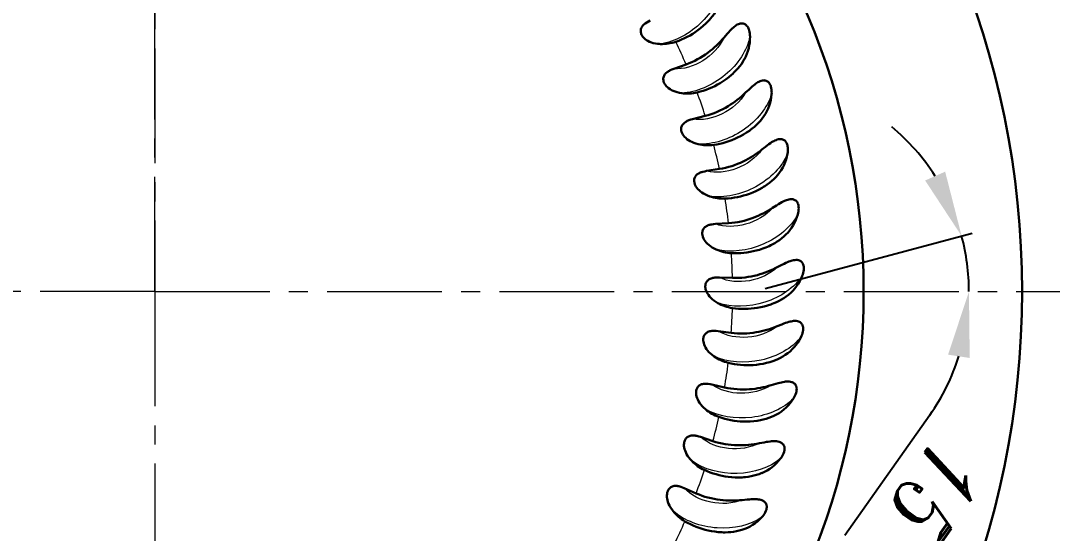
# Model space of a CAD drawing. Extents: x 89 to 633, y -13 to 440.
# Drawn here: x 227.67 to 274.83, y 191.13 to 214.59 of the extents above; entities that cross this region are included whole.
import ezdxf

# ---------------------------------------------------------------- set-up
doc = ezdxf.new("R2010")
doc.units = 0
doc.header["$LTSCALE"] = 7
doc.header["$MEASUREMENT"] = 0
doc.linetypes.add('CENTER2', pattern=[1.125, 0.75, -0.125, 0.125, -0.125])
doc.layers.get('0').update_dxf_attribs({"linetype": 'CONTINUOUS', "lineweight": 15})
for name, color, linetype, lineweight in [('1', 1, 'CENTER2', 15), ('3', 3, 'CONTINUOUS', 30), ('8', 252, 'CONTINUOUS', 15)]:
    doc.layers.add(name, color=color, linetype=linetype, lineweight=lineweight)
doc.styles.add('ITALICT', font='ITALICT.shx', dxfattribs={"width": 0.8, "height": 3})
doc.dimstyles.get("Standard").update_dxf_attribs({"dimtxt": 3, "dimasz": 3, "dimexe": 0.5, "dimexo": 0.5, "dimgap": 0.8, "dimtad": 1, "dimdsep": 46, "dimtxsty": 'ITALICT', "dimcen": 0.09, "dimazin": 2, "dimtfac": 1, "dimtmove": 0, "dimatfit": 3, "dimfxl": 1, "dimtolj": 1, "dimtzin": 0, "dimarcsym": 0})
doc.dimstyles.new('Standard$2', dxfattribs={"dimtxt": 3, "dimasz": 3, "dimexe": 0.5, "dimexo": 0.5, "dimgap": 0.8, "dimtad": 1, "dimdsep": 46, "dimtxsty": 'ITALICT', "dimcen": 0.09, "dimazin": 2, "dimtfac": 1, "dimtmove": 0, "dimatfit": 3, "dimfxl": 1, "dimtolj": 1, "dimtzin": 0, "dimarcsym": 0})

# ---------------------------------------------------------------- blocks, each defined once
blk = doc.blocks.new('*D10')
at = {"color": 0, "lineweight": -2, "transparency": 16777216}
for p, q in [((235.303, 227.34), (314.622, 227.34)), ((314.122, 180.076), (314.122, 224.34)), ((235.766, 177.076), (314.622, 177.076))]:
    blk.add_line(p, q, dxfattribs=at)
at = {"color": 0, "transparency": 16777216}
for points in [[(314.622, 224.34), (313.622, 224.34), (314.122, 227.34)], [(313.622, 180.076), (314.622, 180.076), (314.122, 177.076)]]:
    blk.add_solid(points, dxfattribs=at)
at = {"color": 0, "transparency": 16777216, "insert": (311.822, 203.447), "char_height": 3, "attachment_point": 5, "rotation": 90, "style": 'ITALICT'}
blk.add_mtext('\\A1;50.3', dxfattribs=at)
blk = doc.blocks.new('*D45')
at = {"color": 0, "lineweight": -2, "transparency": 16777216}
for p, q in [((234.307, 278.197), (340.204, 278.197)), ((339.704, 275.197), (339.704, 129.197)), ((234.307, 126.197), (340.204, 126.197))]:
    blk.add_line(p, q, dxfattribs=at)
at = {"color": 0, "transparency": 16777216}
for points in [[(339.204, 275.197), (340.204, 275.197), (339.704, 278.197)], [(339.204, 129.197), (340.204, 129.197), (339.704, 126.197)]]:
    blk.add_solid(points, dxfattribs=at)
at = {"color": 0, "transparency": 16777216, "insert": (337.404, 202.197), "char_height": 3, "attachment_point": 5, "rotation": 90, "style": 'ITALICT'}
blk.add_mtext('\\A1;152', dxfattribs=at)
blk = doc.blocks.new('*D48')
at = {"color": 0, "lineweight": -2, "transparency": 16777216}
blk.add_line((306.788, 183.85), (291.997, 187.568), dxfattribs=at)
at = {"color": 0, "transparency": 16777216}
blk.add_solid([(292.119, 188.053), (291.875, 187.084), (289.087, 188.3)], dxfattribs=at)
at = {"color": 0, "transparency": 16777216, "insert": (303.026, 187.167), "char_height": 3, "attachment_point": 5, "rotation": 345.8882, "style": 'ITALICT'}
blk.add_mtext('\\A1;R57', dxfattribs=at)
blk = doc.blocks.new('*D49')
at = {"color": 0, "lineweight": -2, "transparency": 16777216}
blk.add_line((309.376, 149.346), (290.556, 162.509), dxfattribs=at)
blk.add_arc((233.807, 202.197), 66.25, 321.48913, 325.46446, dxfattribs=at)
at = {"color": 0, "transparency": 16777216}
blk.add_solid([(290.842, 162.919), (290.269, 162.099), (288.098, 164.228)], dxfattribs=at)
at = {"color": 0, "transparency": 16777216, "insert": (304.56, 155.521), "char_height": 3, "attachment_point": 5, "rotation": 325.032, "style": 'ITALICT'}
blk.add_mtext('\\A1;R66.25', dxfattribs=at)
blk = doc.blocks.new('*D51')
at = {"color": 0, "lineweight": -2, "transparency": 16777216}
for p, q in [((173.432, 224.172), (156.954, 230.17)), ((170.807, 202.197), (152.021, 202.197))]:
    blk.add_line(p, q, dxfattribs=at)
blk.add_arc((233.807, 202.197), 81.286, 162.11471, 177.88529, dxfattribs=at)
at = {"color": 0, "transparency": 16777216}
for points in [[(155.977, 227.324), (156.922, 226.999), (157.423, 229.999)], [(153.077, 205.188), (152.077, 205.206), (152.521, 202.197)]]:
    blk.add_solid(points, dxfattribs=at)
at = {"color": 0, "transparency": 16777216, "insert": (151.491, 216.712), "char_height": 3, "attachment_point": 5, "rotation": 80, "style": 'ITALICT'}
blk.add_mtext('\\A1;20°', dxfattribs=at)
blk = doc.blocks.new('*D52')
at = {"color": 0, "lineweight": -2, "transparency": 16777216}
for p, q in [((181.658, 254.346), (170.053, 265.951)), ((170.807, 202.197), (143.645, 202.197))]:
    blk.add_line(p, q, dxfattribs=at)
blk.add_arc((233.807, 202.197), 89.662, 136.91715, 178.08285, dxfattribs=at)
at = {"color": 0, "transparency": 16777216}
for points in [[(167.962, 263.789), (168.681, 263.094), (170.407, 265.598)], [(144.696, 205.189), (143.696, 205.205), (144.145, 202.197)]]:
    blk.add_solid(points, dxfattribs=at)
at = {"color": 0, "transparency": 16777216, "insert": (148.846, 237.39), "char_height": 3, "attachment_point": 5, "rotation": 67.5, "style": 'ITALICT'}
blk.add_mtext('\\A1;45°', dxfattribs=at)
blk = doc.blocks.new('*D91')
at = {"color": 0, "lineweight": -2, "transparency": 16777216}
for p, q in [((261.706, 202.328), (271.17, 204.864)), ((269.227, 196.546), (265.34, 191.037))]:
    blk.add_line(p, q, dxfattribs=at)
for start, end in [(32.6053, 50.2106), (0, 15), (324.7894, 342.3947)]:
    blk.add_arc((261.219, 202.197), 9.802, start, end, dxfattribs=at)
at = {"color": 0, "transparency": 16777216}
for points in [[(269.019, 207.277), (269.934, 207.681), (270.687, 204.734)], [(271.056, 199.156), (270.068, 199.309), (271.021, 202.197)]]:
    blk.add_solid(points, dxfattribs=at)
at = {"color": 0, "transparency": 16777216, "insert": (269.163, 192.465), "char_height": 3, "attachment_point": 5, "rotation": 234.7894, "style": 'ITALICT'}
blk.add_mtext('\\A1;15%%d', dxfattribs=at)

msp = doc.modelspace()

# ---------------------------------------------------------------- linework, layer by layer
at = {"layer": '1'}
for p, q in [((233.807, 202.197), (233.807, 278.197)), ((233.807, 268.447), (233.807, 202.197)), ((233.807, 202.197), (171.307, 202.197)), ((233.807, 202.197), (296.307, 202.197)), ((233.807, 202.197), (233.807, 126.197))]:
    msp.add_line(p, q, dxfattribs=at)
at = {"layer": '3'}
for radius in [44.5, 39.641, 32.4]:
    msp.add_circle((233.807, 202.197), radius, dxfattribs=at)
at = {"layer": '8', "lineweight": 30, "ltscale": 0.015024}
for p, q in [((258.09, 212.588), (257.525, 212.384)), ((258.968, 210.233), (258.386, 210.084)), ((259.618, 207.805), (259.024, 207.712)), ((260.034, 205.326), (259.434, 205.29)), ((260.213, 202.819), (259.612, 202.84)), ((260.152, 200.306), (259.556, 200.384)), ((259.853, 197.81), (259.267, 197.945)), ((259.318, 195.354), (258.748, 195.544)), ((258.552, 192.96), (258.003, 193.203))]:
    msp.add_line(p, q, dxfattribs=at)
at = {"layer": '8'}
msp.add_line((266.182, 203.49), (266.187, 203.491), dxfattribs=at)
at = {"layer": '8', "lineweight": 30}
for points in [[(259.621, 215.337), (259.567, 215.22), (259.506, 215.107), (259.439, 214.996), (259.367, 214.889), (259.289, 214.784), (259.207, 214.683), (259.155, 214.624), (259.102, 214.567), (258.991, 214.455), (258.875, 214.349), (258.754, 214.247), (258.629, 214.151)], [(256.16, 214.409), (256.12, 214.367), (256.088, 214.326), (256.063, 214.286), (256.042, 214.241), (256.028, 214.199), (256.021, 214.158), (256.018, 214.13), (256.018, 214.103), (256.02, 214.075), (256.024, 214.047), (256.03, 214.02), (256.038, 213.994), (256.058, 213.945), (256.084, 213.898), (256.115, 213.855), (256.138, 213.827), (256.163, 213.8), (256.19, 213.774), (256.219, 213.749), (256.28, 213.704), (256.348, 213.663), (256.423, 213.627), (256.504, 213.595), (256.593, 213.567), (256.689, 213.546), (256.793, 213.53), (256.855, 213.524), (256.92, 213.521)], [(261.013, 213.864), (261.01, 213.934), (261.003, 214.003), (260.992, 214.072), (260.975, 214.141), (260.952, 214.207), (260.938, 214.239), (260.923, 214.27), (260.893, 214.317), (260.859, 214.36), (260.84, 214.38), (260.819, 214.398), (260.799, 214.413), (260.778, 214.427), (260.742, 214.444), (260.705, 214.456), (260.668, 214.463), (260.63, 214.465), (260.592, 214.463), (260.564, 214.458), (260.536, 214.451), (260.482, 214.433), (260.43, 214.408), (260.379, 214.379), (260.331, 214.345), (260.291, 214.315), (260.252, 214.283), (260.201, 214.236), (260.151, 214.188), (260.094, 214.129), (260.039, 214.069), (259.967, 213.987), (259.825, 213.822)], [(260.753, 212.824), (260.688, 212.713), (260.617, 212.605), (260.54, 212.502), (260.457, 212.402), (260.37, 212.305), (260.278, 212.213), (260.221, 212.159), (260.163, 212.106), (260.042, 212.006), (259.916, 211.911), (259.787, 211.821), (259.653, 211.738)], [(257.525, 212.384), (257.445, 212.353), (257.367, 212.318), (257.329, 212.299), (257.292, 212.278), (257.258, 212.256), (257.225, 212.233), (257.187, 212.201), (257.154, 212.169), (257.126, 212.137), (257.104, 212.105), (257.083, 212.067), (257.068, 212.03), (257.057, 211.994), (257.05, 211.952), (257.048, 211.912), (257.051, 211.874), (257.055, 211.846), (257.061, 211.819), (257.078, 211.766), (257.091, 211.736), (257.106, 211.708), (257.124, 211.678), (257.144, 211.65), (257.187, 211.596), (257.237, 211.546), (257.294, 211.499), (257.358, 211.455), (257.428, 211.414), (257.505, 211.376), (257.59, 211.343), (257.682, 211.314), (257.783, 211.29), (257.891, 211.273)], [(261.999, 211.225), (262.003, 211.295), (262.002, 211.365), (261.997, 211.434), (261.987, 211.504), (261.971, 211.572), (261.96, 211.605), (261.947, 211.637), (261.923, 211.688), (261.893, 211.734), (261.876, 211.755), (261.857, 211.775), (261.838, 211.792), (261.818, 211.808), (261.784, 211.828), (261.749, 211.844), (261.712, 211.854), (261.674, 211.86), (261.637, 211.861), (261.608, 211.859), (261.58, 211.855), (261.524, 211.842), (261.47, 211.822), (261.417, 211.798), (261.365, 211.769), (261.323, 211.743), (261.281, 211.714), (261.226, 211.673), (261.172, 211.63), (261.11, 211.577), (261.049, 211.522), (260.969, 211.447), (260.812, 211.296)], [(258.386, 210.084), (258.304, 210.061), (258.222, 210.033), (258.183, 210.017), (258.144, 210), (258.108, 209.981), (258.073, 209.961), (258.032, 209.933), (257.996, 209.905), (257.966, 209.875), (257.94, 209.846), (257.916, 209.81), (257.897, 209.774), (257.883, 209.739), (257.872, 209.699), (257.866, 209.659), (257.865, 209.621), (257.867, 209.592), (257.87, 209.565), (257.883, 209.51), (257.893, 209.48), (257.905, 209.45), (257.92, 209.419), (257.936, 209.389), (257.975, 209.331), (258.02, 209.277), (258.072, 209.224), (258.131, 209.174), (258.197, 209.127), (258.271, 209.082), (258.352, 209.041), (258.441, 209.003), (258.539, 208.97), (258.645, 208.942)], [(261.641, 210.214), (261.566, 210.11), (261.485, 210.01), (261.398, 209.914), (261.307, 209.822), (261.211, 209.734), (261.111, 209.651), (261.049, 209.603), (260.986, 209.556), (260.856, 209.468), (260.722, 209.385), (260.584, 209.308), (260.443, 209.238)], [(262.729, 208.504), (262.74, 208.573), (262.746, 208.643), (262.748, 208.713), (262.744, 208.783), (262.734, 208.853), (262.727, 208.887), (262.717, 208.92), (262.698, 208.972), (262.672, 209.021), (262.657, 209.044), (262.64, 209.066), (262.623, 209.085), (262.605, 209.102), (262.573, 209.125), (262.539, 209.144), (262.503, 209.158), (262.467, 209.167), (262.429, 209.172), (262.401, 209.173), (262.372, 209.172), (262.316, 209.163), (262.26, 209.149), (262.205, 209.13), (262.15, 209.106), (262.106, 209.084), (262.062, 209.06), (262.002, 209.024), (261.944, 208.986), (261.877, 208.939), (261.812, 208.89), (261.725, 208.824), (261.555, 208.688)], [(259.024, 207.712), (258.94, 207.696), (258.857, 207.677), (258.816, 207.665), (258.776, 207.651), (258.738, 207.636), (258.701, 207.619), (258.657, 207.596), (258.619, 207.57), (258.586, 207.544), (258.558, 207.517), (258.53, 207.484), (258.508, 207.45), (258.491, 207.417), (258.476, 207.377), (258.467, 207.338), (258.462, 207.3), (258.461, 207.272), (258.462, 207.244), (258.469, 207.189), (258.476, 207.158), (258.485, 207.127), (258.497, 207.094), (258.511, 207.062), (258.543, 207.002), (258.583, 206.943), (258.63, 206.886), (258.684, 206.83), (258.745, 206.777), (258.814, 206.726), (258.891, 206.677), (258.976, 206.631), (259.07, 206.589), (259.174, 206.551)], [(262.277, 207.532), (262.192, 207.436), (262.102, 207.344), (262.007, 207.256), (261.907, 207.174), (261.803, 207.095), (261.696, 207.022), (261.629, 206.98), (261.562, 206.939), (261.424, 206.864), (261.283, 206.794), (261.139, 206.731), (260.992, 206.674)], [(263.198, 205.726), (263.215, 205.794), (263.228, 205.863), (263.236, 205.933), (263.239, 206.003), (263.236, 206.073), (263.232, 206.107), (263.225, 206.141), (263.211, 206.195), (263.19, 206.246), (263.177, 206.271), (263.163, 206.294), (263.147, 206.314), (263.131, 206.333), (263.101, 206.36), (263.069, 206.382), (263.035, 206.399), (262.999, 206.411), (262.963, 206.42), (262.934, 206.423), (262.906, 206.425), (262.849, 206.422), (262.792, 206.413), (262.735, 206.399), (262.679, 206.381), (262.632, 206.363), (262.586, 206.343), (262.524, 206.313), (262.462, 206.28), (262.391, 206.24), (262.321, 206.198), (262.229, 206.14), (262.046, 206.021)], [(259.434, 205.29), (259.349, 205.283), (259.264, 205.271), (259.222, 205.263), (259.181, 205.253), (259.142, 205.242), (259.104, 205.229), (259.058, 205.209), (259.018, 205.188), (258.982, 205.164), (258.952, 205.14), (258.921, 205.11), (258.895, 205.078), (258.875, 205.047), (258.857, 205.009), (258.844, 204.971), (258.835, 204.933), (258.831, 204.905), (258.83, 204.878), (258.832, 204.822), (258.836, 204.79), (258.842, 204.759), (258.851, 204.725), (258.861, 204.692), (258.888, 204.629), (258.922, 204.566), (258.963, 204.505), (259.012, 204.445), (259.068, 204.386), (259.132, 204.328), (259.203, 204.272), (259.284, 204.218), (259.373, 204.167), (259.473, 204.12)], [(262.656, 204.802), (262.562, 204.714), (262.463, 204.631), (262.36, 204.553), (262.253, 204.48), (262.142, 204.412), (262.028, 204.349), (261.958, 204.314), (261.887, 204.28), (261.743, 204.217), (261.595, 204.162), (261.446, 204.112), (261.294, 204.07)], [(263.4, 202.917), (263.424, 202.983), (263.443, 203.05), (263.458, 203.118), (263.468, 203.188), (263.471, 203.258), (263.47, 203.293), (263.467, 203.327), (263.458, 203.382), (263.442, 203.435), (263.432, 203.46), (263.419, 203.485), (263.406, 203.507), (263.391, 203.527), (263.364, 203.556), (263.335, 203.581), (263.302, 203.602), (263.268, 203.618), (263.232, 203.629), (263.204, 203.635), (263.176, 203.64), (263.119, 203.642), (263.061, 203.639), (263.003, 203.63), (262.946, 203.618), (262.898, 203.604), (262.85, 203.589), (262.785, 203.565), (262.721, 203.538), (262.646, 203.505), (262.572, 203.469), (262.475, 203.42), (262.282, 203.32)], [(259.612, 202.84), (259.527, 202.841), (259.441, 202.837), (259.398, 202.833), (259.357, 202.827), (259.316, 202.82), (259.277, 202.81), (259.23, 202.795), (259.188, 202.778), (259.15, 202.758), (259.118, 202.737), (259.084, 202.709), (259.056, 202.68), (259.033, 202.651), (259.011, 202.615), (258.994, 202.579), (258.982, 202.542), (258.976, 202.515), (258.971, 202.487), (258.968, 202.431), (258.969, 202.399), (258.972, 202.367), (258.977, 202.333), (258.985, 202.299), (259.006, 202.234), (259.034, 202.168), (259.069, 202.103), (259.111, 202.039), (259.161, 201.975), (259.219, 201.911), (259.286, 201.849), (259.361, 201.788), (259.445, 201.728), (259.539, 201.671)], [(262.773, 202.048), (262.671, 201.969), (262.565, 201.896), (262.455, 201.828), (262.341, 201.766), (262.224, 201.709), (262.105, 201.657), (262.032, 201.628), (261.958, 201.601), (261.808, 201.553), (261.656, 201.511), (261.503, 201.476), (261.347, 201.448)], [(263.335, 200.1), (263.364, 200.164), (263.39, 200.229), (263.411, 200.296), (263.427, 200.364), (263.438, 200.433), (263.44, 200.468), (263.44, 200.503), (263.436, 200.558), (263.426, 200.612), (263.417, 200.639), (263.407, 200.664), (263.396, 200.687), (263.383, 200.709), (263.36, 200.741), (263.332, 200.768), (263.302, 200.792), (263.269, 200.811), (263.235, 200.826), (263.208, 200.835), (263.18, 200.841), (263.123, 200.85), (263.066, 200.852), (263.007, 200.849), (262.949, 200.841), (262.9, 200.833), (262.851, 200.822), (262.784, 200.804), (262.717, 200.784), (262.64, 200.758), (262.563, 200.729), (262.461, 200.69), (262.26, 200.608)], [(259.556, 200.384), (259.472, 200.393), (259.386, 200.398), (259.343, 200.398), (259.301, 200.396), (259.26, 200.392), (259.22, 200.386), (259.172, 200.376), (259.128, 200.363), (259.089, 200.346), (259.054, 200.328), (259.018, 200.304), (258.987, 200.278), (258.962, 200.251), (258.936, 200.217), (258.916, 200.183), (258.901, 200.148), (258.892, 200.121), (258.885, 200.094), (258.876, 200.039), (258.874, 200.007), (258.874, 199.975), (258.876, 199.94), (258.881, 199.906), (258.895, 199.838), (258.917, 199.771), (258.946, 199.703), (258.982, 199.634), (259.025, 199.566), (259.077, 199.497), (259.137, 199.428), (259.206, 199.36), (259.284, 199.293), (259.373, 199.228)], [(262.627, 199.295), (262.518, 199.226), (262.406, 199.164), (262.29, 199.107), (262.171, 199.055), (262.049, 199.01), (261.925, 198.969), (261.85, 198.948), (261.774, 198.928), (261.62, 198.894), (261.465, 198.867), (261.309, 198.847), (261.152, 198.834)], [(259.267, 197.945), (259.184, 197.962), (259.099, 197.974), (259.056, 197.978), (259.014, 197.981), (258.973, 197.981), (258.933, 197.979), (258.884, 197.973), (258.839, 197.964), (258.798, 197.952), (258.762, 197.937), (258.724, 197.916), (258.691, 197.893), (258.663, 197.869), (258.634, 197.838), (258.611, 197.805), (258.592, 197.771), (258.581, 197.746), (258.571, 197.719), (258.557, 197.666), (258.552, 197.634), (258.549, 197.602), (258.548, 197.567), (258.549, 197.533), (258.557, 197.464), (258.572, 197.395), (258.595, 197.324), (258.624, 197.253), (258.661, 197.18), (258.706, 197.107), (258.759, 197.033), (258.821, 196.959), (258.893, 196.885), (258.975, 196.811)], [(263.002, 197.303), (263.037, 197.363), (263.069, 197.426), (263.096, 197.49), (263.119, 197.557), (263.136, 197.625), (263.141, 197.659), (263.145, 197.694), (263.146, 197.749), (263.141, 197.804), (263.135, 197.831), (263.128, 197.858), (263.119, 197.881), (263.108, 197.904), (263.088, 197.938), (263.063, 197.968), (263.035, 197.994), (263.004, 198.016), (262.971, 198.035), (262.945, 198.046), (262.918, 198.055), (262.863, 198.069), (262.805, 198.077), (262.747, 198.079), (262.688, 198.077), (262.638, 198.073), (262.588, 198.067), (262.52, 198.056), (262.452, 198.042), (262.372, 198.023), (262.293, 198.003), (262.188, 197.973), (261.98, 197.911)], [(262.221, 196.569), (262.106, 196.511), (261.988, 196.459), (261.867, 196.413), (261.744, 196.374), (261.618, 196.34), (261.491, 196.311), (261.414, 196.297), (261.336, 196.284), (261.18, 196.265), (261.023, 196.253), (260.866, 196.248), (260.708, 196.25)], [(258.748, 195.544), (258.666, 195.569), (258.583, 195.589), (258.541, 195.597), (258.499, 195.604), (258.458, 195.608), (258.418, 195.61), (258.369, 195.609), (258.323, 195.604), (258.282, 195.595), (258.244, 195.584), (258.204, 195.567), (258.169, 195.548), (258.139, 195.526), (258.108, 195.497), (258.081, 195.467), (258.059, 195.436), (258.045, 195.411), (258.033, 195.386), (258.014, 195.333), (258.006, 195.302), (258.001, 195.271), (257.996, 195.237), (257.994, 195.202), (257.995, 195.133), (258.004, 195.062), (258.019, 194.99), (258.042, 194.916), (258.072, 194.841), (258.109, 194.763), (258.155, 194.685), (258.21, 194.605), (258.274, 194.524), (258.349, 194.443)], [(262.404, 194.55), (262.445, 194.607), (262.483, 194.666), (262.516, 194.727), (262.545, 194.792), (262.568, 194.858), (262.577, 194.891), (262.584, 194.925), (262.591, 194.981), (262.59, 195.035), (262.587, 195.063), (262.582, 195.09), (262.576, 195.115), (262.567, 195.139), (262.55, 195.174), (262.528, 195.206), (262.503, 195.235), (262.475, 195.26), (262.443, 195.281), (262.419, 195.295), (262.393, 195.307), (262.339, 195.326), (262.282, 195.339), (262.224, 195.347), (262.166, 195.351), (262.116, 195.351), (262.065, 195.35), (261.996, 195.345), (261.927, 195.338), (261.846, 195.327), (261.766, 195.314), (261.658, 195.294), (261.445, 195.252)], [(261.557, 193.894), (261.437, 193.847), (261.315, 193.806), (261.19, 193.772), (261.064, 193.744), (260.935, 193.723), (260.806, 193.706), (260.728, 193.7), (260.65, 193.694), (260.492, 193.69), (260.335, 193.693), (260.178, 193.703), (260.021, 193.72)], [(258.003, 193.203), (257.924, 193.236), (257.843, 193.264), (257.801, 193.276), (257.761, 193.286), (257.72, 193.295), (257.681, 193.3), (257.631, 193.304), (257.585, 193.303), (257.543, 193.299), (257.505, 193.291), (257.463, 193.278), (257.427, 193.262), (257.394, 193.243), (257.361, 193.218), (257.332, 193.19), (257.307, 193.161), (257.291, 193.138), (257.276, 193.114), (257.252, 193.064), (257.242, 193.033), (257.233, 193.003), (257.225, 192.969), (257.22, 192.934), (257.214, 192.866), (257.216, 192.795), (257.224, 192.721), (257.24, 192.646), (257.262, 192.567), (257.293, 192.487), (257.331, 192.404), (257.378, 192.32), (257.434, 192.233), (257.501, 192.146)], [(261.548, 191.866), (261.594, 191.919), (261.637, 191.974), (261.676, 192.032), (261.711, 192.093), (261.74, 192.157), (261.752, 192.19), (261.762, 192.223), (261.774, 192.277), (261.779, 192.332), (261.779, 192.36), (261.776, 192.387), (261.772, 192.412), (261.766, 192.437), (261.752, 192.474), (261.734, 192.508), (261.711, 192.539), (261.685, 192.566), (261.656, 192.591), (261.633, 192.607), (261.608, 192.621), (261.556, 192.645), (261.501, 192.663), (261.445, 192.677), (261.386, 192.686), (261.337, 192.692), (261.287, 192.695), (261.217, 192.697), (261.148, 192.696), (261.066, 192.693), (260.985, 192.688), (260.876, 192.678), (260.659, 192.656)], [(260.642, 191.293), (260.518, 191.258), (260.393, 191.229), (260.265, 191.208), (260.137, 191.192), (260.007, 191.182), (259.877, 191.179), (259.798, 191.179), (259.72, 191.181), (259.563, 191.192), (259.406, 191.21), (259.251, 191.235), (259.096, 191.266)]]:
    msp.add_lwpolyline(points, dxfattribs=at)
for centre, radius, start, end in [((256.901, 213.556), 1.13, 113.5514, 130.9863), ((256.389, 217.191), 3.776, 289.0498, 306.3878), ((256.359, 216.765), 4.547, 306.9845, 319.6662), ((258.948, 213.827), 2.066, 330.929, 1.0022), ((256.994, 215.497), 1.977, 267.8432, 288.5007), ((256.788, 216.177), 3.818, 289.9457, 307.1522), ((258.153, 213.232), 1.977, 262.3887, 283.0462), ((257.713, 214.975), 3.774, 283.5866, 300.9346), ((257.641, 214.556), 4.547, 301.53, 314.2117), ((259.94, 211.385), 2.066, 325.4745, 355.5476), ((258.013, 213.929), 3.818, 284.4832, 301.6902), ((259.092, 210.868), 1.977, 256.9341, 277.5916), ((258.819, 212.644), 3.774, 278.1321, 295.48), ((258.708, 212.234), 4.547, 296.0754, 308.7571), ((260.695, 208.859), 2.066, 320.0199, 350.0931), ((259.018, 211.575), 3.818, 279.0366, 296.2431), ((259.699, 210.22), 3.774, 272.6775, 290.0255), ((259.802, 208.426), 1.977, 251.4796, 272.1371), ((259.55, 209.822), 4.547, 290.6209, 303.3026), ((261.206, 206.274), 2.066, 314.5654, 344.6385), ((259.796, 209.136), 3.818, 273.582, 290.7886), ((260.276, 205.926), 1.977, 246.025, 266.6825), ((260.344, 207.724), 3.776, 267.2316, 284.5696), ((260.158, 207.34), 4.547, 285.1663, 297.848), ((260.338, 206.634), 3.818, 268.1275, 285.334), ((261.469, 203.651), 2.066, 309.1109, 339.184), ((260.511, 203.393), 1.977, 240.5705, 261.228), ((260.749, 205.177), 3.776, 261.7771, 279.1151), ((260.527, 204.812), 4.547, 279.7118, 292.3935), ((260.639, 204.092), 3.818, 262.673, 279.8795), ((261.482, 201.015), 2.066, 303.6563, 333.7294), ((260.503, 200.85), 1.977, 235.116, 255.7734), ((260.911, 202.602), 3.776, 256.3225, 273.6605), ((260.698, 201.533), 3.818, 257.2184, 274.4249), ((260.655, 202.26), 4.547, 274.2572, 286.9389), ((261.245, 198.389), 2.066, 298.2018, 328.2749), ((260.255, 198.318), 1.977, 229.6614, 250.3189), ((260.826, 200.022), 3.774, 250.8593, 268.2073), ((260.513, 198.98), 3.818, 251.7639, 268.9704), ((260.539, 199.708), 4.547, 268.8027, 281.4844), ((259.766, 195.822), 1.977, 224.2069, 244.8643), ((260.758, 195.799), 2.066, 292.7472, 322.8203), ((260.497, 197.466), 3.776, 245.4134, 262.7514), ((260.086, 196.456), 3.818, 246.3093, 263.5158), ((260.182, 197.178), 4.547, 263.3481, 276.0298), ((259.042, 193.383), 1.977, 218.7523, 239.4098), ((259.927, 194.95), 3.776, 239.9589, 257.2969), ((260.027, 193.267), 2.068, 287.3068, 317.3514)]:
    msp.add_arc(centre, radius, start, end, dxfattribs=at)
at = {"layer": '8', "lineweight": 13}
for start, end in [(23.1663, 25.6296), (17.7117, 20.175), (12.2572, 14.7205), (6.8026, 9.2659), (1.3481, 3.8114), (355.8935, 358.3569), (350.439, 352.9023), (344.9844, 347.4478), (339.5299, 341.9932), (334.0754, 336.5387)]:
    msp.add_arc((233.807, 202.197), 26.413, start, end, dxfattribs=at)
at = {"layer": '8', "lineweight": 13, "extrusion": (0, 0, -1)}
for centre, major_axis, start_param, end_param in [((257.358, 215.852), (2.05, 1.863), 0.676915, 2.322964), ((258.21, 214.005), (1.577, 1.181), 0.926535, 2.451873), ((258.549, 213.552), (2.217, 1.66), 0.676915, 2.322964), ((259.222, 211.632), (1.682, 1.025), 0.926535, 2.451873), ((259.517, 211.149), (2.365, 1.442), 0.676915, 2.322964), ((260.004, 209.173), (1.772, 0.861), 0.926535, 2.451873), ((260.251, 208.664), (2.492, 1.21), 0.676915, 2.322964), ((260.548, 206.651), (1.846, 0.688), 0.926535, 2.451873), ((260.746, 206.121), (2.595, 0.968), 0.676915, 2.322964), ((260.851, 204.089), (1.903, 0.51), 0.926535, 2.451873), ((260.997, 203.543), (2.676, 0.717), 0.676915, 2.322964), ((260.908, 201.51), (1.943, 0.327), 0.926535, 2.451873), ((261.002, 200.952), (2.732, 0.459), 0.676915, 2.322964), ((260.72, 198.937), (1.965, 0.141), 0.926535, 2.451873), ((260.76, 198.373), (2.763, 0.198), 0.676915, 2.322964), ((260.288, 196.394), (1.969, -0.047), 0.926535, 2.451873), ((260.275, 195.828), (2.769, -0.066), 0.676915, 2.322964), ((259.617, 193.903), (1.956, -0.234), 0.926535, 2.451873), ((259.55, 193.341), (2.75, -0.329), 0.676915, 2.322964)]:
    msp.add_ellipse(centre, major_axis=major_axis, ratio=0.707107, start_param=start_param, end_param=end_param, dxfattribs=at)

# ---------------------------------------------------------------- dimensions: what is measured, and where the dimension line sits
dim = msp.add_aligned_dim(p1=(233.807, 278.197), p2=(233.807, 126.197), distance=105.896, dimstyle='Standard')
dim.commit()
dim.dimension.update_dxf_attribs({"geometry": '*D45', "text_midpoint": (337.404, 202.197)})
for base, line1, line2, dimstyle, picture, middle in [((156.158, 247.028), ((191.911, 244.093), (182.012, 253.993)), ((171.307, 202.197), (296.307, 202.197)), 'Standard', '*D52', (148.846, 237.39)), ((154.712, 220.943), ((171.307, 202.197), (296.307, 202.197)), ((186.588, 219.384), (173.902, 224.001)), 'Standard', '*D51', (151.491, 216.712)), ((270.8718859, 203.8993911), ((233.8074528, 202.1973076), (296.3074528, 202.1973076)), ((261.2188908, 202.1973076), (261.222935, 202.1983913)), 'Standard$2', '*D91', (269.1627071, 192.4649649))]:
    dim = msp.add_angular_dim_2l(base=base, line1=line1, line2=line2, dimstyle=dimstyle)
    dim.commit()
    dim.dimension.update_dxf_attribs({"geometry": picture, "text_midpoint": middle})
dim = msp.add_linear_dim(base=(314.122, 227.34), p1=(235.266, 177.076), p2=(234.803, 227.34), angle=90, dimstyle='Standard', override={"dimdec": 1})
dim.commit()
dim.dimension.update_dxf_attribs({"geometry": '*D10', "text_midpoint": (314.122, 203.447), "dimtype": 160})
for mpoint, picture, middle in [((289.087, 188.3), '*D48', (302.466, 184.937)), ((288.098, 164.228), '*D49', (303.242, 153.636))]:
    dim = msp.add_radius_dim(center=(233.807, 202.197), mpoint=mpoint, dimstyle='Standard', override={"dimcen": 0, "dimtofl": 0})
    dim.commit()
    dim.dimension.update_dxf_attribs({"geometry": picture, "text_midpoint": middle, "dimtype": 164})

doc.saveas('drawing.dxf')
